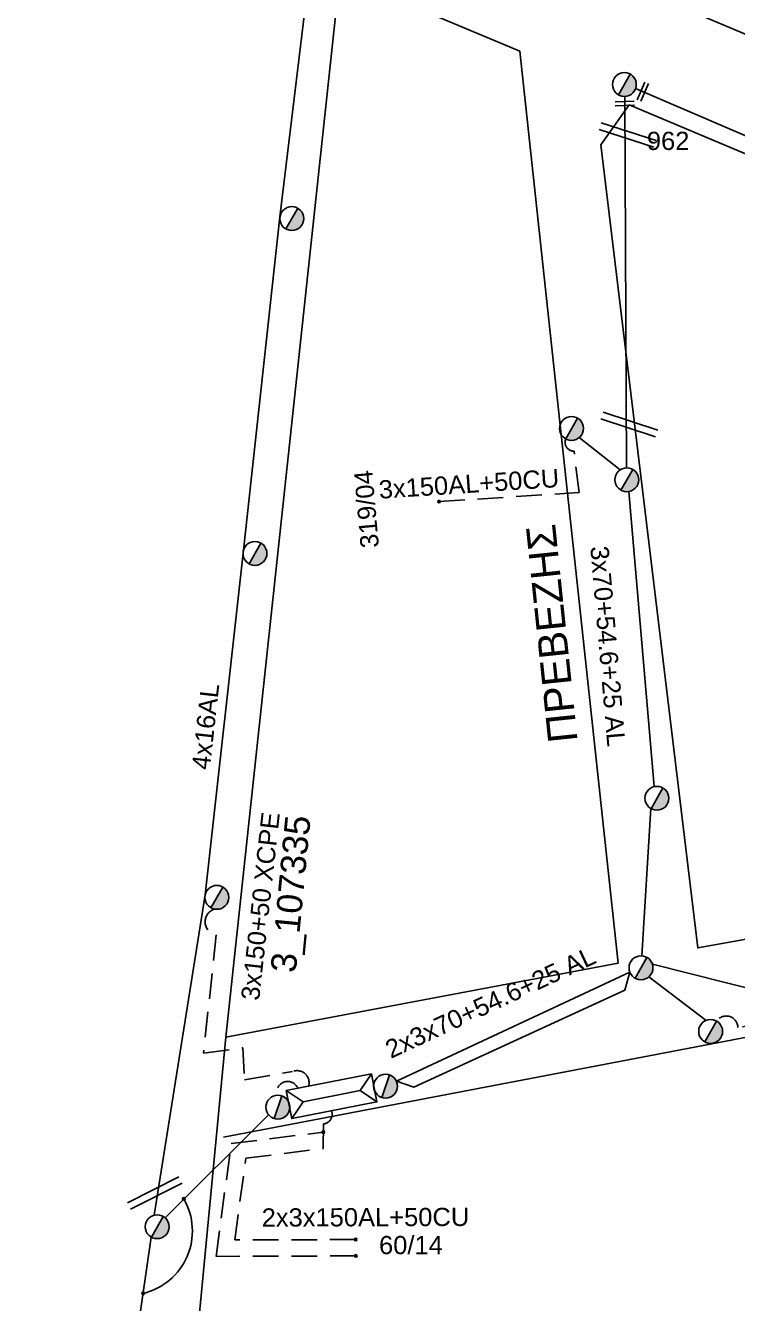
# Model space of a CAD drawing. Header units: millimetres. Extents: x 1421 to 7616, y 908 to 2861.
# Drawn here: x 5526.3 to 5596.6, y 2382.9 to 2509.1 of the extents above; entities that cross this region are included whole.
import ezdxf
from ezdxf.enums import TextEntityAlignment as Align

# ---------------------------------------------------------------- set-up
doc = ezdxf.new("R2010")
doc.units = ezdxf.units.MM
doc.linetypes.add('DASHED', pattern=[19.05, 12.7, -6.35])
for name, color, linetype, lineweight in [('3x150+50+CPE', 7, 'DASHED', 30), ('4x50+16_5', 7, 'Continuous', 30), ('Άγνωστα', 7, 'Continuous', 30), ('Γυμνά εναέρια ΧΤ (3Φ)   4x16AL', 7, 'Continuous', 30), ('Γυμνά εναέρια ΧΤ (3Φ)   4x16CU', 7, 'Continuous', 30), ('Καλώδια ΧΤ   3x150+70AL', 7, 'DASHED', 30), ('Καλώδια ΧΤ   3x150AL+50CU', 7, 'DASHED', 30), ('Συνεστραμμένα ΧΤ   3x70+54.6+25 AL', 7, 'SYN_LINE', 30)]:
    doc.layers.add(name, color=color, linetype=linetype, lineweight=lineweight)
for name, color, linetype in [('TEXT ΚΑΛΩΔΙΩΝ', 7, 'Continuous'), ('ΑΓΝΩΣΤΟ ΕΝΑΕΡΙΟ ΚΑΛΩΔΙΟ', 7, 'Continuous'), ('Μηχανική τομή', 7, 'Continuous'), ('Στύλος ΦΜ', 7, 'Continuous'), ('Στύλος ΦΜ @ 1', 7, 'Continuous'), ('Συνδέσεις', 7, 'Continuous'), ('Τομή', 7, 'Continuous'), ('Υποσταθμός εναέριος 2 στύλων', 7, 'Continuous'), ('Υποσταθμός πόλεως', 7, 'Continuous'), ('Υπόβαθρο ΔΕΗ', 7, 'Continuous')]:
    doc.layers.add(name, color=color, linetype=linetype)
doc.styles.add('arial', font='ARIAL.TTF')
doc.styles.get("Standard").update_dxf_attribs({"font": 'ARIAL.TTF', "height": 1.8})
doc.linetypes.add('SYN_LINE', pattern='A,0.5,-0.0001,["/\\/\\/\\/",Standard,S=0.1,R=0,X=0,Y=-0.05],-0.25', length=0.7501)

# ---------------------------------------------------------------- blocks, each defined once
blk = doc.blocks.new('ΥΠΑΡΧΩΝ ΤΣΙΜΕΝΤΕΝΙΟΣ ΣΤΥΛΟΣ')
at = {"layer": 'Στύλος ΦΜ'}
blk.add_hatch(color=7, dxfattribs=at).paths.add_polyline_path([(-1.29, -2.28, 0.574793), (2.62, 0, 0.268822), (1.3, 2.27)])
at = {"layer": 'Στύλος ΦΜ', "color": 7}
blk.add_line((-1.29, -2.28), (1.3, 2.27), dxfattribs=at)
blk.add_circle((0, 0), 2.62, dxfattribs=at)
at = {"layer": 'Στύλος ΦΜ', "flags": 4}
for tag, p in [('ΑΡΙΘΜΟΣ', (-4.68, 8.05)), ('ΤΥΠΟΣ', (-4.91, 3.03))]:
    blk.add_attdef(tag, p, '', height=4, dxfattribs=at)
blk = doc.blocks.new('ΥΠΟΣΤΑΘΜΟΣ ΕΝΑΕΡΙΟΣ ΕΠΙ 2 ΣΤΥΛΩΝ')
at = {"layer": 'Υποσταθμός εναέριος 2 στύλων', "linetype": 'Continuous'}
for points in [[(-11.97, -2.11, 0.574793), (-8.45, -0.07, 0.268822), (-9.64, 1.98)], [(9.68, -2.15, 0.574793), (13.19, -0.1, 0.268822), (12.01, 1.95)]]:
    blk.add_hatch(color=256, dxfattribs=at).paths.add_polyline_path(points)
for p, q in [((-11.97, -2.11), (-9.64, 1.98)), ((9.68, -2.15), (12.01, 1.95))]:
    blk.add_line(p, q, dxfattribs=at)
for centre in [(-10.81, -0.07), (10.84, -0.1)]:
    blk.add_circle(centre, 2.36, dxfattribs=at)
at = {"layer": 'Υποσταθμός πόλεως', "linetype": 'Continuous', "ltscale": 40}
blk.add_lwpolyline([(-8.57, 2.82), (8.57, 2.82), (8.57, -2.82), (-8.57, -2.82)], close=True, dxfattribs=at)
for points in [[(-5.75, 0), (-8.57, 2.82)], [(5.75, 0), (8.57, 2.82)], [(-8.57, -2.82), (-5.75, 0)], [(-5.75, 0), (5.75, 0)], [(8.57, -2.82), (5.75, 0)]]:
    blk.add_lwpolyline(points, dxfattribs=at)
at = {"layer": 'Υποσταθμός εναέριος 2 στύλων', "ltscale": 40, "flags": 1}
for tag, p in [('ΜΕΤΑΣΧΗΜΑΤΙΣΜΟΣ', (14.09, 2.51)), ('ΙΣΧΥΣ', (14.07, -0.28)), ('ΑΡΙΘΜΟΣ', (14.19, -3))]:
    blk.add_attdef(tag, p, '', height=1.8, dxfattribs=at)
blk = doc.blocks.new('_ΣΥΝΔΕΣΗ')
at = {"layer": 'Συνδέσεις', "linetype": 'SYN_LINE', "ltscale": 40}
blk.add_hatch(color=256, dxfattribs=at).paths.add_polyline_path([(0.5, -0.01, 1), (-0.5, -0.01, 1)])
at = {"layer": 'Συνδέσεις'}
blk.add_circle((0, -0.01), 0.5, dxfattribs=at)
blk = doc.blocks.new('ΤΟΜΗ')
at = {"layer": 'Τομή', "ltscale": 40}
for p, q in [((11.33, -0.65), (-11.4, -0.65)), ((11.33, -3.42), (-11.4, -3.42))]:
    blk.add_line(p, q, dxfattribs=at)
blk = doc.blocks.new('ΜΗΧΑΝΙΚΗ ΤΟΜΗ')
at = {"layer": 'Μηχανική τομή', "ltscale": 40}
for p, q in [((-3.79, 1.21), (3.79, 1.21)), ((3.79, -0.34), (-3.79, -0.34))]:
    blk.add_line(p, q, dxfattribs=at)

msp = doc.modelspace()

# ---------------------------------------------------------------- linework, layer by layer
at = {"layer": '3x150+50+CPE', "color": 85, "lineweight": -3, "ltscale": 0.2}
msp.add_lwpolyline([(5544.97, 2421.87, 0.779819), (5545.12, 2419.31), (5543.9, 2407.64), (5547.78, 2408.17), (5547.92, 2405.02), (5552.67, 2405.83, -0.636881), (5554.24, 2404.37, -1.426713)], format="xyb", dxfattribs=at)
at = {"layer": '4x50+16_5', "color": 62, "lineweight": -3, "ltscale": 0.1}
msp.add_lwpolyline([(5586.51, 2502.85), (5625.69, 2486)], dxfattribs=at)
at = {"layer": 'ΑΓΝΩΣΤΟ ΕΝΑΕΡΙΟ ΚΑΛΩΔΙΟ', "color": 62, "linetype": 'SYN_LINE', "lineweight": -3, "ltscale": 15}
msp.add_lwpolyline([(5540.09, 2391.4), (5550.31, 2401.57)], dxfattribs=at)
at = {"layer": 'Γυμνά εναέρια ΧΤ (3Φ)   4x16AL', "color": 85, "lineweight": -3, "ltscale": 0.1}
msp.add_lwpolyline([(5539.02, 2391.65), (5544.05, 2423.28), (5547.82, 2457.28), (5551.42, 2490.18), (5554.48, 2515.48), (5564.03, 2541.47), (5573.32, 2573.74), (5589.37, 2602.47), (5612.09, 2619.07)], dxfattribs=at)
at = {"layer": 'Γυμνά εναέρια ΧΤ (3Φ)   4x16CU', "color": 62, "lineweight": -3, "ltscale": 0.1}
msp.add_lwpolyline([(5534.46, 2354.38), (5536.55, 2374.44), (5538.73, 2389.49)], dxfattribs=at)
at = {"layer": 'Καλώδια ΧΤ   3x150+70AL', "color": 5, "lineweight": -3, "ltscale": 0.2}
msp.add_lwpolyline([(5603.4, 2395.18), (5599.55, 2410.74), (5596.59, 2410.16, 0.740868), (5594.5, 2410.81, -3.241972)], format="xyb", dxfattribs=at)
at = {"layer": 'Καλώδια ΧΤ   3x150AL+50CU', "color": 6, "lineweight": -3, "ltscale": 0.2}
msp.add_lwpolyline([(5567.12, 2462.09), (5580.93, 2462.99), (5580.44, 2467.05, -0.521688), (5579.61, 2468.29, 6.174207)], format="xyb", dxfattribs=at)
at = {"layer": 'Καλώδια ΧΤ   3x150AL+50CU', "color": 2, "lineweight": -3, "ltscale": 0.2}
msp.add_lwpolyline([(5558.9, 2389.24), (5546.98, 2389.21), (5548.05, 2397.26), (5555.69, 2398.22), (5555.71, 2400.65, 0.496764), (5556.51, 2401.95, -1.303226)], format="xyb", dxfattribs=at)
msp.add_lwpolyline([(5558.91, 2387.63), (5545.14, 2387.58), (5546.61, 2398.71), (5555.71, 2399.85)], dxfattribs=at)
at = {"layer": 'Καλώδια ΧΤ   3x150AL+50CU', "color": 62, "lineweight": -3, "ltscale": 0.2}
msp.add_arc((5552.19, 2403.76), 1.09, 22.3268, 194.211, dxfattribs=at)
at = {"layer": 'Συνεστραμμένα ΧΤ   3x70+54.6+25 AL', "color": 6, "lineweight": -3, "ltscale": 15}
for points in [[(5585.61, 2465.42), (5585.43, 2502.07)], [(5584.98, 2465.21), (5580.95, 2468.41)], [(5588.34, 2433.95), (5585.85, 2463.08)], [(5587.11, 2417.24), (5588.02, 2431.78)], [(5562.91, 2404.89), (5585.94, 2415.65)]]:
    msp.add_lwpolyline(points, dxfattribs=at)
at = {"layer": 'Συνεστραμμένα ΧΤ   3x70+54.6+25 AL', "color": 5, "lineweight": -3, "ltscale": 15}
for points in [[(5588.17, 2416.41), (5602.64, 2412.76), (5619.37, 2415.83), (5631.66, 2424.16)], [(5562.91, 2404.89), (5564.62, 2404.28), (5585.46, 2413.86), (5585.94, 2415.65)], [(5587.82, 2415.19), (5593.47, 2410.88)]]:
    msp.add_lwpolyline(points, dxfattribs=at)
at = {"layer": 'Υπόβαθρο ΔΕΗ', "lineweight": -3, "ltscale": 0.1}
for points in [[(5621.38, 2498.08), (5623.65, 2500.13), (5619.71, 2540.06), (5582.64, 2556.61), (5580.34, 2553.01), (5583.89, 2513.9)], [(5546.08, 2409.22), (5557.33, 2514.02), (5575.08, 2506.56), (5584.8, 2416.54)], [(5631.33, 2424.99), (5592.63, 2418.03), (5583.09, 2497.29), (5585.88, 2501.25), (5625.28, 2484.63)]]:
    msp.add_lwpolyline(points, close=True, dxfattribs=at)
for points in [[(5545.85, 2399.35), (5643.4, 2418.02), (5657.71, 2421.38)], [(5539.17, 2336.85), (5546.08, 2409.22)]]:
    msp.add_lwpolyline(points, dxfattribs=at)
at = {"layer": 'Υπόβαθρο ΔΕΗ', "lineweight": -3}
msp.add_arc((5536.45, 2390.09), 6.34, 283.4479, 29.8993, dxfattribs=at)
at = {"layer": 'Υπόβαθρο ΔΕΗ', "lineweight": -3, "ltscale": 0.1}
msp.add_open_spline([(5490.15, 2288.88), (5490.87, 2288.89), (5491.59, 2288.89), (5493.74, 2288.91), (5495.17, 2288.94), (5497.8, 2289.06), (5499.01, 2289.16), (5501.43, 2289.43), (5502.64, 2289.61), (5506.25, 2290.26), (5508.65, 2290.84), (5512.66, 2292.01), (5514.29, 2292.54), (5517.52, 2293.68), (5519.13, 2294.29), (5522.16, 2295.48), (5523.59, 2296.04), (5526.43, 2297.19), (5527.84, 2297.77), (5531.22, 2299.21), (5533.17, 2300.07), (5537.38, 2302.06), (5539.62, 2303.21), (5543.68, 2305.4), (5545.51, 2306.42), (5549.13, 2308.49), (5550.92, 2309.55), (5554.75, 2311.89), (5556.78, 2313.17), (5560.79, 2315.82), (5562.77, 2317.19), (5567.67, 2320.66), (5570.58, 2322.79), (5575.52, 2326.44), (5577.55, 2327.95), (5581.62, 2330.97), (5583.65, 2332.48), (5588.68, 2336.28), (5591.67, 2338.58), (5598.59, 2344.11), (5602.49, 2347.39), (5608.23, 2352.48), (5610.13, 2354.22), (5613.89, 2357.75), (5615.76, 2359.55), (5619.45, 2363.1), (5621.27, 2364.86), (5624.93, 2368.37), (5626.76, 2370.11), (5632.27, 2375.34), (5635.92, 2378.82), (5643.08, 2385.93), (5646.58, 2389.55), (5651.44, 2394.94), (5652.91, 2396.62), (5655.79, 2400.04), (5657.21, 2401.77), (5660.34, 2405.66), (5662.06, 2407.82), (5665.07, 2411.57), (5666.36, 2413.16), (5668.97, 2416.32), (5670.28, 2417.89), (5674.21, 2422.59), (5676.83, 2425.71), (5681.95, 2432.03), (5684.46, 2435.23), (5689.33, 2441.58), (5691.7, 2444.73), (5695.58, 2449.96), (5697.1, 2452.03), (5700.49, 2456.74), (5702.37, 2459.38), (5705.47, 2463.67), (5706.68, 2465.33), (5709.13, 2468.61), (5710.37, 2470.25), (5712.95, 2473.64), (5714.3, 2475.4), (5717.12, 2479.13), (5718.6, 2481.1), (5721.58, 2485.06), (5723.08, 2487.04), (5725.79, 2490.5), (5726.99, 2491.99), (5729.41, 2494.94), (5730.63, 2496.4), (5733.09, 2499.34), (5734.33, 2500.82), (5737.07, 2504.11), (5738.58, 2505.94), (5741.21, 2509.1), (5742.33, 2510.43), (5744.6, 2513.06), (5745.75, 2514.36), (5748.34, 2517.29), (5749.79, 2518.91), (5752.68, 2522.16), (5754.13, 2523.79), (5757.7, 2527.77), (5759.83, 2530.12), (5764.18, 2534.75), (5766.39, 2537.04), (5770.79, 2541.41), (5772.97, 2543.51), (5777.38, 2547.56), (5779.6, 2549.52), (5784.09, 2553.37), (5786.36, 2555.25), (5790.16, 2558.45), (5791.71, 2559.76), (5796.3, 2563.73), (5799.3, 2566.46), (5804.09, 2570.87), (5805.89, 2572.53), (5809.47, 2575.86), (5811.26, 2577.53), (5814.81, 2580.89), (5816.58, 2582.59), (5819.71, 2585.52), (5821.06, 2586.76), (5823.79, 2589.2), (5825.17, 2590.39), (5829.37, 2593.93), (5832.21, 2596.22), (5837.56, 2600.43), (5840.06, 2602.37), (5847.53, 2608.18), (5852.48, 2612.08), (5859.87, 2617.94), (5862.33, 2619.89), (5867.22, 2623.78), (5869.66, 2625.74), (5874.38, 2629.59), (5876.68, 2631.48), (5883.47, 2637.25), (5887.9, 2641.23), (5895.06, 2647.65), (5897.77, 2650.08), (5903.13, 2654.98), (5905.78, 2657.45), (5910.44, 2661.99), (5912.47, 2664.04), (5916.47, 2668.23), (5918.44, 2670.36), (5923.54, 2676.01), (5926.63, 2679.56), (5932.68, 2686.77), (5935.64, 2690.43), (5943.95, 2701.09), (5949.13, 2708.22), (5956.03, 2718.6), (5958, 2721.68), (5961.43, 2727.24), (5962.91, 2729.71), (5965.83, 2734.76), (5967.26, 2737.34), (5970.15, 2742.52), (5971.59, 2745.12), (5974.04, 2749.35), (5975.01, 2750.98), (5976.99, 2754.21), (5977.99, 2755.81), (5980.6, 2759.91), (5982.22, 2762.38), (5985.47, 2767.32), (5987.1, 2769.78), (5990.87, 2775.45), (5993.01, 2778.66), (5997.27, 2785.09), (5999.39, 2788.31), (6002.94, 2793.69), (6004.36, 2795.85), (6007.22, 2800.17), (6008.66, 2802.33), (6011.42, 2806.35), (6012.74, 2808.21), (6015.43, 2811.88), (6016.82, 2813.69), (6019.65, 2817.26), (6021.08, 2819.02), (6023.91, 2822.44), (6025.3, 2824.1), (6028.08, 2827.44), (6029.46, 2829.11), (6033.67, 2834.11), (6036.54, 2837.41), (6040.6, 2841.67), (6041.65, 2842.74), (6043.78, 2844.84), (6044.85, 2845.87), (6046.01, 2846.99), (6046.09, 2847.07), (6046.18, 2847.15)], degree=3, knots=[0, 0, 0, 0, 2.166148, 2.166148, 6.498445, 6.498445, 10.265763, 10.265763, 14.03308, 14.03308, 21.567715, 21.567715, 26.783111, 26.783111, 31.998507, 31.998507, 36.609107, 36.609107, 41.219706, 41.219706, 47.702734, 47.702734, 55.361699, 55.361699, 61.656862, 61.656862, 67.952024, 67.952024, 75.225312, 75.225312, 82.498599, 82.498599, 93.336109, 93.336109, 100.938237, 100.938237, 108.540365, 108.540365, 119.906013, 119.906013, 135.262764, 135.262764, 143.046265, 143.046265, 150.829766, 150.829766, 158.421213, 158.421213, 166.01266, 166.01266, 181.195553, 181.195553, 196.378447, 196.378447, 203.139727, 203.139727, 209.901007, 209.901007, 218.17125, 218.17125, 224.294478, 224.294478, 230.417706, 230.417706, 242.664163, 242.664163, 254.910619, 254.910619, 266.752825, 266.752825, 274.488922, 274.488922, 284.205481, 284.205481, 290.332499, 290.332499, 296.459518, 296.459518, 303.102773, 303.102773, 310.521928, 310.521928, 317.941082, 317.941082, 323.632036, 323.632036, 329.322989, 329.322989, 335.111928, 335.111928, 342.21937, 342.21937, 347.401444, 347.401444, 352.583519, 352.583519, 359.110119, 359.110119, 365.636719, 365.636719, 375.115877, 375.115877, 384.595036, 384.595036, 393.595586, 393.595586, 402.417975, 402.417975, 411.240365, 411.240365, 417.351182, 417.351182, 429.572817, 429.572817, 436.920313, 436.920313, 444.267808, 444.267808, 451.615303, 451.615303, 457.062825, 457.062825, 462.510346, 462.510346, 473.405389, 473.405389, 482.870876, 482.870876, 501.801851, 501.801851, 511.190138, 511.190138, 520.578425, 520.578425, 529.535879, 529.535879, 547.450786, 547.450786, 558.371689, 558.371689, 569.292592, 569.292592, 578.03359, 578.03359, 586.774588, 586.774588, 600.952588, 600.952588, 615.130587, 615.130587, 641.674, 641.674, 652.706754, 652.706754, 661.38308, 661.38308, 670.280364, 670.280364, 679.177647, 679.177647, 684.825847, 684.825847, 690.474048, 690.474048, 699.322624, 699.322624, 708.1712, 708.1712, 719.749064, 719.749064, 731.326928, 731.326928, 739.082483, 739.082483, 746.838037, 746.838037, 753.616582, 753.616582, 760.393168, 760.393168, 767.169755, 767.169755, 773.671582, 773.671582, 780.173409, 780.173409, 793.177063, 793.177063, 797.627508, 797.627508, 802.077954, 802.077954, 802.435638, 802.435638, 802.435638, 802.435638], dxfattribs=at)
msp.add_spline([(5490.16, 2287.22), (5499.06, 2287.5), (5515.01, 2291.04), (5522.87, 2293.97), (5536.55, 2299.83), (5547.01, 2305.36), (5558.93, 2312.6), (5569, 2319.58), (5578.71, 2326.73), (5595.27, 2339.32), (5611.11, 2352.87), (5623.93, 2365.1), (5639.24, 2379.78), (5654.56, 2396), (5666.94, 2411.23), (5680.23, 2427.26), (5692.61, 2443.18), (5699.97, 2453.16), (5707.96, 2464.24), (5717.67, 2477.08), (5726.8, 2489.07), (5737.12, 2501.56), (5743.34, 2509.03), (5752.07, 2518.96), (5762.51, 2530.53), (5776.67, 2544.64), (5783.85, 2550.96), (5794.53, 2559.98), (5805.14, 2569.57), (5813.96, 2577.8), (5823.23, 2586.46), (5844.27, 2603.53), (5862.79, 2618.13), (5880.4, 2632.45), (5894.43, 2644.85), (5910.95, 2660.17), (5923.63, 2673.64), (5937.53, 2690.18), (5947.29, 2703), (5956.7, 2716.61), (5966.6, 2732.78), (5975.58, 2748.67), (5983.92, 2761.92), (5995.53, 2779.46), (6005.65, 2794.78), (6016.35, 2810.29), (6027.52, 2824.16), (6041.87, 2840.57), (6047.34, 2845.95)], degree=3, dxfattribs=at)

# ---------------------------------------------------------------- block references
at = {"layer": 'Μηχανική τομή', "lineweight": -3}
for p, xscale, yscale, zscale, rotation in [((5587.32, 2502.5), 0.2499999999999677, 0.2499999999999677, 0.2499999999999677, 66.88255028765619), ((5585.43, 2501.49), 0.2499999999999678, 0.2499999999999678, 0.2499999999999678, 181.6888809122409)]:
    msp.add_blockref('ΜΗΧΑΝΙΚΗ ΤΟΜΗ', p, dxfattribs=dict(at, xscale=xscale, yscale=yscale, zscale=zscale, rotation=rotation))
at = {"layer": 'Στύλος ΦΜ @ 1', "lineweight": -3, "ltscale": 40}
ref = msp.add_blockref('ΥΠΑΡΧΩΝ ΤΣΙΜΕΝΤΕΝΙΟΣ ΣΤΥΛΟΣ', (5585.4, 2503.25), dxfattribs=dict(at, xscale=0.4499999999998181, yscale=0.4499999999998181, zscale=0.4499999999998181))
ref.add_attrib('ΤΥΠΟΣ', '962', (5587.62, 2496.79), dxfattribs={"layer": 'Στύλος ΦΜ', "height": 1.8, "flags": 4})
at = {"layer": 'Στύλος ΦΜ @ 1', "lineweight": -3, "ltscale": 40, "xscale": 0.4499999999998181, "yscale": 0.4499999999998181, "zscale": 0.4499999999998181}
for p in [(5552.59, 2490.02), (5580.19, 2469.31), (5585.64, 2464.24), (5548.96, 2456.97), (5588.61, 2432.8), (5545.2, 2423.02), (5587.04, 2416.07), (5593.91, 2409.79), (5539.32, 2390.51)]:
    msp.add_blockref('ΥΠΑΡΧΩΝ ΤΣΙΜΕΝΤΕΝΙΟΣ ΣΤΥΛΟΣ', p, dxfattribs=at)
at = {"layer": 'Συνδέσεις', "lineweight": -3, "xscale": 0.25, "yscale": 0.25, "zscale": 0.25}
for p in [(5567.12, 2462.09), (5555.71, 2399.85), (5541.95, 2393.26), (5558.9, 2389.25), (5558.91, 2387.63), (5537.93, 2383.93)]:
    msp.add_blockref('_ΣΥΝΔΕΣΗ', p, dxfattribs=at)
at = {"layer": 'Τομή', "lineweight": -3}
for p, xscale, yscale, zscale, rotation in [((5585.55, 2497.79), 0.2499999999999999, 0.2499999999999999, 0.2499999999999999, 161.7951130828238), ((5585.72, 2469.2), 0.2499999999999998, 0.2499999999999998, 0.2499999999999998, 161.8155749901382), ((5539.3, 2393.39), 0.2499999999999999, 0.2499999999999999, 0.2499999999999999, 206.8048324581005)]:
    msp.add_blockref('ΤΟΜΗ', p, dxfattribs=dict(at, xscale=xscale, yscale=yscale, zscale=zscale, rotation=rotation))
at = {"layer": 'Υποσταθμός εναέριος 2 στύλων', "lineweight": -3, "xscale": 0.4999999999999999, "yscale": 0.4999999999999999, "zscale": 0.4999999999999999, "rotation": 11.11938762894942}
msp.add_blockref('ΥΠΟΣΤΑΘΜΟΣ ΕΝΑΕΡΙΟΣ ΕΠΙ 2 ΣΤΥΛΩΝ', (5556.52, 2403.39), dxfattribs=at)

# ---------------------------------------------------------------- texts
at = {"lineweight": -3, "ltscale": 40, "insert": (5577.91, 2438.14), "char_height": 2.9, "width": 64.8866, "attachment_point": 1, "rotation": 95.9254, "style": 'arial'}
msp.add_mtext('ΠΡΕΒΕΖΗΣ', dxfattribs=at)
at = {"layer": 'TEXT ΚΑΛΩΔΙΩΝ', "lineweight": -3, "ltscale": 0.1, "style": 'arial'}
for s, rotation, p in [(' 3x150AL+50CU', 3.7435, (5569.72, 2463.82)), (' 3x70+54.6+25 AL', 274.8852, (5583.75, 2448.16)), ('4x16AL', 83.6747, (5544.08, 2439.88)), ('3x150+50 XCPE', 83.6747, (5549.5, 2422.15)), ('2x3x70+54.6+25 AL', 25.0371, (5572.18, 2412.65)), ('2x3x150AL+50CU', 0.1835, (5559.86, 2391.45))]:
    msp.add_text(s, height=1.8, rotation=rotation, dxfattribs=at).set_placement(p, align=Align.MIDDLE_CENTER)
at = {"layer": 'Άγνωστα', "color": 7, "lineweight": -3, "insert": (5559.4, 2457.42), "char_height": 1.8, "attachment_point": 1, "rotation": 95.031}
msp.add_mtext_dynamic_manual_height_columns('319/04', width=1.8, gutter_width=2.31, heights=[0.0453], dxfattribs=at)
at = {"layer": 'Άγνωστα', "color": 7, "lineweight": -3, "insert": (5550.49, 2415.75), "char_height": 2.5, "width": 4.551914400963142e-14, "attachment_point": 1, "rotation": 84.5157}
msp.add_mtext('3_107335', dxfattribs=at)
at = {"layer": 'Άγνωστα', "color": 7, "lineweight": -3, "insert": (5561.2, 2389.6), "char_height": 1.8, "attachment_point": 1}
msp.add_mtext_dynamic_manual_height_columns('60/14', width=1.8, gutter_width=2.31, heights=[0.0453], dxfattribs=at)

doc.saveas('drawing.dxf')
